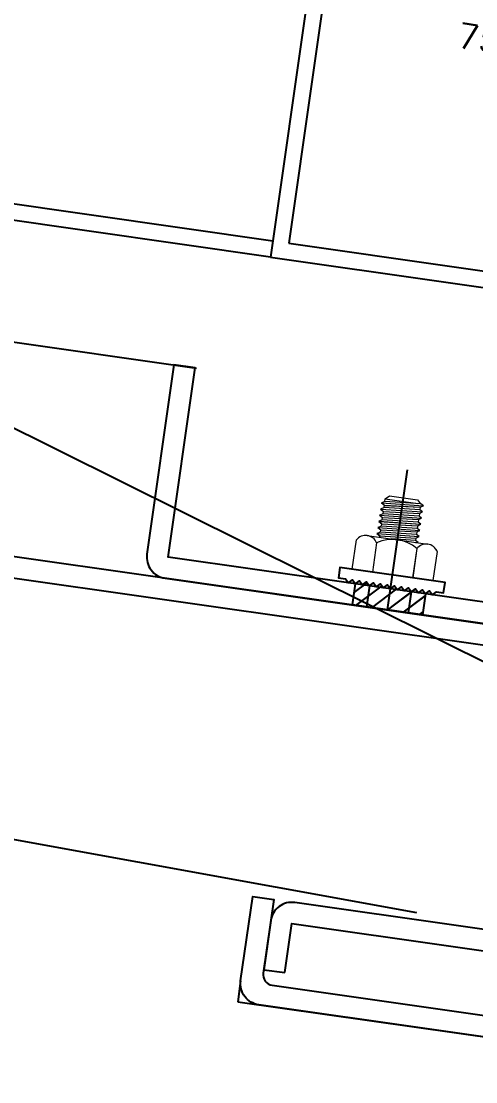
# Model space of a CAD drawing. Extents: x -3378 to 102197, y -3799 to 48702.
# Drawn here: x 58706 to 58770.1, y 23498 to 23647.8 of the extents above; entities that cross this region are included whole.
import ezdxf

# ---------------------------------------------------------------- set-up
doc = ezdxf.new("R2010")
doc.units = 0
for name, color, linetype in [('11', 11, 'Continuous'), ('3', 3, 'Continuous'), ('4', 4, 'Continuous'), ('6', 6, 'Continuous'), ('BCM-DIM', 54, 'Continuous'), ('GM_SECT_15', 15, 'Continuous'), ('LAYER3', 165, 'Continuous'), ('視覺模型鋁擠型暫替', 4, 'Continuous'), ('視覺模型鋁擠型暫替材質文字', 1, 'Continuous'), ('金屬面材 METAL PANEL', 2, 'Continuous'), ('鐵件', 6, 'Continuous')]:
    doc.layers.add(name, color=color, linetype=linetype)
doc.layers.add('12', color=3, linetype='Continuous', lineweight=9)
doc.layers.add('不顯示', color=254, linetype='Continuous', plot=False)
doc.styles.add('DIM', font='simplex.shx', dxfattribs={"bigfont": 'chineset.shx'})

# ---------------------------------------------------------------- blocks, each defined once
blk = doc.blocks.new('75x75x2.3t')
at = {"layer": 'GM_SECT_15'}
for points in [[(0, -75), (75, -75), (75, 0), (0, 0)], [(2.3, -72.7), (72.7, -72.7), (72.7, -2.3), (2.3, -2.3)]]:
    blk.add_lwpolyline(points, close=True, dxfattribs=at)
at = {"layer": '不顯示', "linetype": 'Continuous', "insert": (21.79, -38.48), "char_height": 3.5, "attachment_point": 1, "style": 'DIM'}
blk.add_mtext_dynamic_manual_height_columns('75x75x2.3t', width=3.4858, gutter_width=17.5, heights=[0], dxfattribs=at)
blk = doc.blocks.new('A$C19b21843')
at = {"layer": '11'}
blk.add_lwpolyline([(3.5, 4), (3, 3.5), (3.5, 3), (3, 2.5), (3.5, 2), (3, 1.5), (3.5, 1), (3.5, 0), (5, 0), (5, 15), (3.5, 15), (3.5, 14), (3, 13.5), (3.5, 13), (3, 12.5), (3.5, 12), (3, 11.5), (3.5, 11), (3, 10.5), (3.5, 10), (3, 9.5), (3.5, 9), (3, 8.5), (3.5, 8), (3, 7.5), (3.5, 7), (3, 6.5), (3.5, 6), (3, 5.5), (3.5, 5), (3, 4.5)], close=True, dxfattribs=at)
at = {"layer": '12'}
for p, q in [((5, 13.25), (9.17, 13.25)), ((10, 11.81), (10, 3.19)), ((10.46, 10.5), (10.89, 4.57)), ((11.34, 10.5), (11.77, 4.57)), ((12.21, 10.5), (12.64, 4.57)), ((13.09, 10.5), (13.52, 4.57)), ((13.96, 10.5), (14.39, 4.57)), ((14.84, 10.5), (15.27, 4.57)), ((9.17, 10.37), (5, 10.37)), ((10, 10.03), (10.19, 10.03)), ((10.73, 10.03), (11.06, 10.03)), ((11.61, 10.03), (11.94, 10.03)), ((12.48, 10.03), (12.81, 10.03)), ((13.36, 10.03), (13.69, 10.03)), ((14.23, 10.03), (14.56, 10.03)), ((9.17, 4.63), (5, 4.63)), ((10, 4.95), (10.02, 4.57)), ((10.62, 4.97), (10.25, 4.97)), ((11.5, 4.97), (11.13, 4.97)), ((12.38, 4.97), (12, 4.97)), ((13.25, 4.97), (12.88, 4.97)), ((14.12, 4.97), (13.75, 4.97)), ((15, 4.97), (14.63, 4.97)), ((9.17, 1.75), (5, 1.75))]:
    blk.add_line(p, q, dxfattribs=at)
for points in [[(10.73, 10.03), (10.46, 10.5), (10.19, 10.03), (10.62, 4.97), (10.89, 4.57), (11.13, 4.97)], [(11.61, 10.03), (11.34, 10.5), (11.06, 10.03), (11.5, 4.97), (11.77, 4.57), (12, 4.97)], [(12.48, 10.03), (12.21, 10.5), (11.94, 10.03), (12.38, 4.97), (12.64, 4.57), (12.88, 4.97)], [(13.36, 10.03), (13.09, 10.5), (12.81, 10.03), (13.25, 4.97), (13.52, 4.57), (13.75, 4.97)], [(14.23, 10.03), (13.96, 10.5), (13.69, 10.03), (14.12, 4.97), (14.39, 4.57), (14.63, 4.97)], [(15.11, 10.03), (14.84, 10.5), (14.56, 10.03), (15, 4.97), (15.27, 4.57), (15.5, 4.97)]]:
    blk.add_lwpolyline(points, close=True, dxfattribs=at)
for points in [[(15.11, 10.03), (15.47, 10.03), (15.47, 5.41)], [(15.47, 10.03), (16, 9.5), (16, 5.5), (15.5, 5)], [(10, 4.59), (10.02, 4.57), (10.25, 4.97), (10, 8.4)]]:
    blk.add_lwpolyline(points, dxfattribs=at)
for centre, radius, start, end in [((8.34, 11.81), 1.66, 300, 60), ((4.63, 7.5), 5.37, 327.686, 32.314), ((8.34, 3.19), 1.66, 300, 60)]:
    blk.add_arc(centre, radius, start, end, dxfattribs=at)
at = {"layer": '3'}
for p, q in [((0, 12.01), (3.25, 8.75)), ((1.77, 12.5), (3.38, 10.88)), ((3, 10.5), (0, 10.5)), ((0, 9.74), (3.12, 6.62)), ((0, 7.48), (3.49, 3.99)), ((0, 5.22), (2.72, 2.5)), ((0, 4.5), (3, 4.5)), ((0, 2.96), (0.46, 2.5))]:
    blk.add_line(p, q, dxfattribs=at)
at = {"layer": '4'}
blk.add_line((0, 7.5), (20, 7.5), dxfattribs=at)
at = {"layer": '6'}
blk.add_lwpolyline([(0, 12.5), (3, 12.5), (3.5, 12), (3, 11.5), (3.5, 11), (3, 10.5), (3.5, 10), (3, 9.5), (3.5, 9), (3, 8.5), (3.5, 8), (3, 7.5), (3.5, 7), (3, 6.5), (3.5, 6), (3, 5.5), (3.5, 5), (3, 4.5), (3.5, 4), (3, 3.5), (3.5, 3), (3, 2.5), (0, 2.5)], close=True, dxfattribs=at)
blk = doc.blocks.new('箭頭2')
at = {"layer": 'LAYER3', "ltscale": 10}
blk.add_line((0, -5.77), (0, -205.77), dxfattribs=at)
blk = doc.blocks.new('L3燈具')
at = {"layer": 'LAYER3', "xscale": -1, "rotation": 71.53372761617614}
blk.add_blockref('箭頭2', (-225.15, 102.04, 0.01), dxfattribs=at)
at = {"layer": 'LAYER3', "rotation": 87.64139388054957}
blk.add_blockref('箭頭2', (-242.13, 9.61, 0.01), dxfattribs=at)
blk = doc.blocks.new('陽台帷幕下方固定')
for p, q in [((-364.18, -105.77), (-364.6, -108.74)), ((-364.56, -108.74), (-285.4, -120.04))]:
    blk.add_line(p, q)
at = {"layer": '金屬面材 METAL PANEL', "linetype": 'Continuous', "elevation": 0}
blk.add_lwpolyline([(-373.59, -18.82), (-377.4, -45.55, 0.414214), (-374.85, -48.95), (-312.04, -57.91, 0.414214), (-308.65, -55.36), (-303.08, -16.36), (-289.87, -18.24), (-289.45, -15.27), (-302.66, -13.39, 0.414214), (-306.05, -15.94), (-311.62, -54.94), (-374.43, -45.98), (-370.62, -19.25)], format="xyb", close=True, dxfattribs=at)
at = {"layer": '金屬面材 METAL PANEL', "linetype": 'Continuous'}
for points in [[(-277.67, -65.88), (-284.98, -117.07, -0.414214), (-288.37, -119.61), (-361.63, -109.16, -0.414214), (-364.18, -105.77), (-362.48, -93.89), (-359.51, -94.31), (-360.99, -104.7, 0.414214), (-359.72, -106.4), (-287.95, -116.64), (-280.64, -65.46)], [(-357.95, -104.63), (-356.96, -97.7), (-286.68, -107.73), (-286.25, -104.76), (-356.54, -94.73, 0.414214), (-359.93, -97.28), (-360.92, -104.21)]]:
    blk.add_lwpolyline(points, format="xyb", close=True, dxfattribs=at)
at = {"layer": 'BCM-DIM', "rotation": 81.87907304478298}
blk.add_blockref('A$C19b21843', (-336.02, -54.49, 0), dxfattribs=at)
at = {"layer": '視覺模型鋁擠型暫替', "linetype": 'Continuous', "rotation": 352.0386746788479}
blk.add_blockref('L3燈具', (-303.33, -102.35), dxfattribs=at)
at = {"layer": '視覺模型鋁擠型暫替材質文字', "linetype": 'Continuous', "rotation": 351.8790773316201}
blk.add_blockref('75x75x2.3t', (-349.39, 70.63, 0), dxfattribs=at)
blk = doc.blocks.new('懸掛單元')
at = {"layer": '視覺模型鋁擠型暫替', "linetype": 'Continuous', "elevation": 0}
blk.add_lwpolyline([(-339.99, -148.82), (-343.8, -175.55, 0.414214), (-341.25, -178.95), (-278.44, -187.91, 0.414214), (-275.05, -185.36), (-269.48, -146.36), (-256.28, -148.24), (-255.85, -145.27), (-269.06, -143.39, 0.414214), (-272.45, -145.94), (-278.02, -184.94), (-340.83, -175.98), (-337.02, -149.25)], format="xyb", close=True, dxfattribs=at)
at = {"layer": 'BCM-DIM', "rotation": 81.87907304478298}
blk.add_blockref('A$C19b21843', (-302.42, -184.49, 0), dxfattribs=at)
at = {"layer": '視覺模型鋁擠型暫替材質文字', "linetype": 'Continuous', "rotation": 351.8790773316201}
blk.add_blockref('75x75x2.3t', (-315.79, -59.37, 0), dxfattribs=at)
at = {"layer": '鐵件'}
blk.add_blockref('陽台帷幕下方固定', (33.6, -130), dxfattribs=at)

msp = doc.modelspace()

# ---------------------------------------------------------------- linework, layer by layer
at = {"layer": 'GM_SECT_15'}
for p, q in [((58741.454, 23616.741, 0), (55940.931, 24016.365, 0)), ((58741.129, 23614.464, 0), (55938.652, 24014.367, 0))]:
    msp.add_line(p, q, dxfattribs=at)
at = {"layer": '金屬面材 METAL PANEL'}
for p, q in [((58428.852, 23641.88), (58730.693, 23598.809)), ((58428.852, 23641.88), (58730.693, 23598.809)), ((58823.866, 23555.21), (58427.722, 23611.737)), ((58823.866, 23555.21), (58427.722, 23611.737)), ((58427.722, 23608.707), (58823.442, 23552.24)), ((58427.722, 23608.707), (58823.442, 23552.24))]:
    msp.add_line(p, q, dxfattribs=at)

# ---------------------------------------------------------------- block references
at = {"layer": 'BCM-DIM', "rotation": 81.87907304478301}
msp.add_blockref('A$C19b21843', (58765.089, 23563.597), dxfattribs=at)
at = {"layer": '視覺模型鋁擠型暫替', "linetype": 'Continuous', "rotation": 351.8790773316201}
msp.add_blockref('75x75x2.3t', (58751.724, 23688.714), dxfattribs=at)
at = {"layer": '金屬面材 METAL PANEL', "linetype": 'Continuous'}
msp.add_blockref('懸掛單元', (59067.512, 23748.085, 0), dxfattribs=at)

doc.saveas('drawing.dxf')
